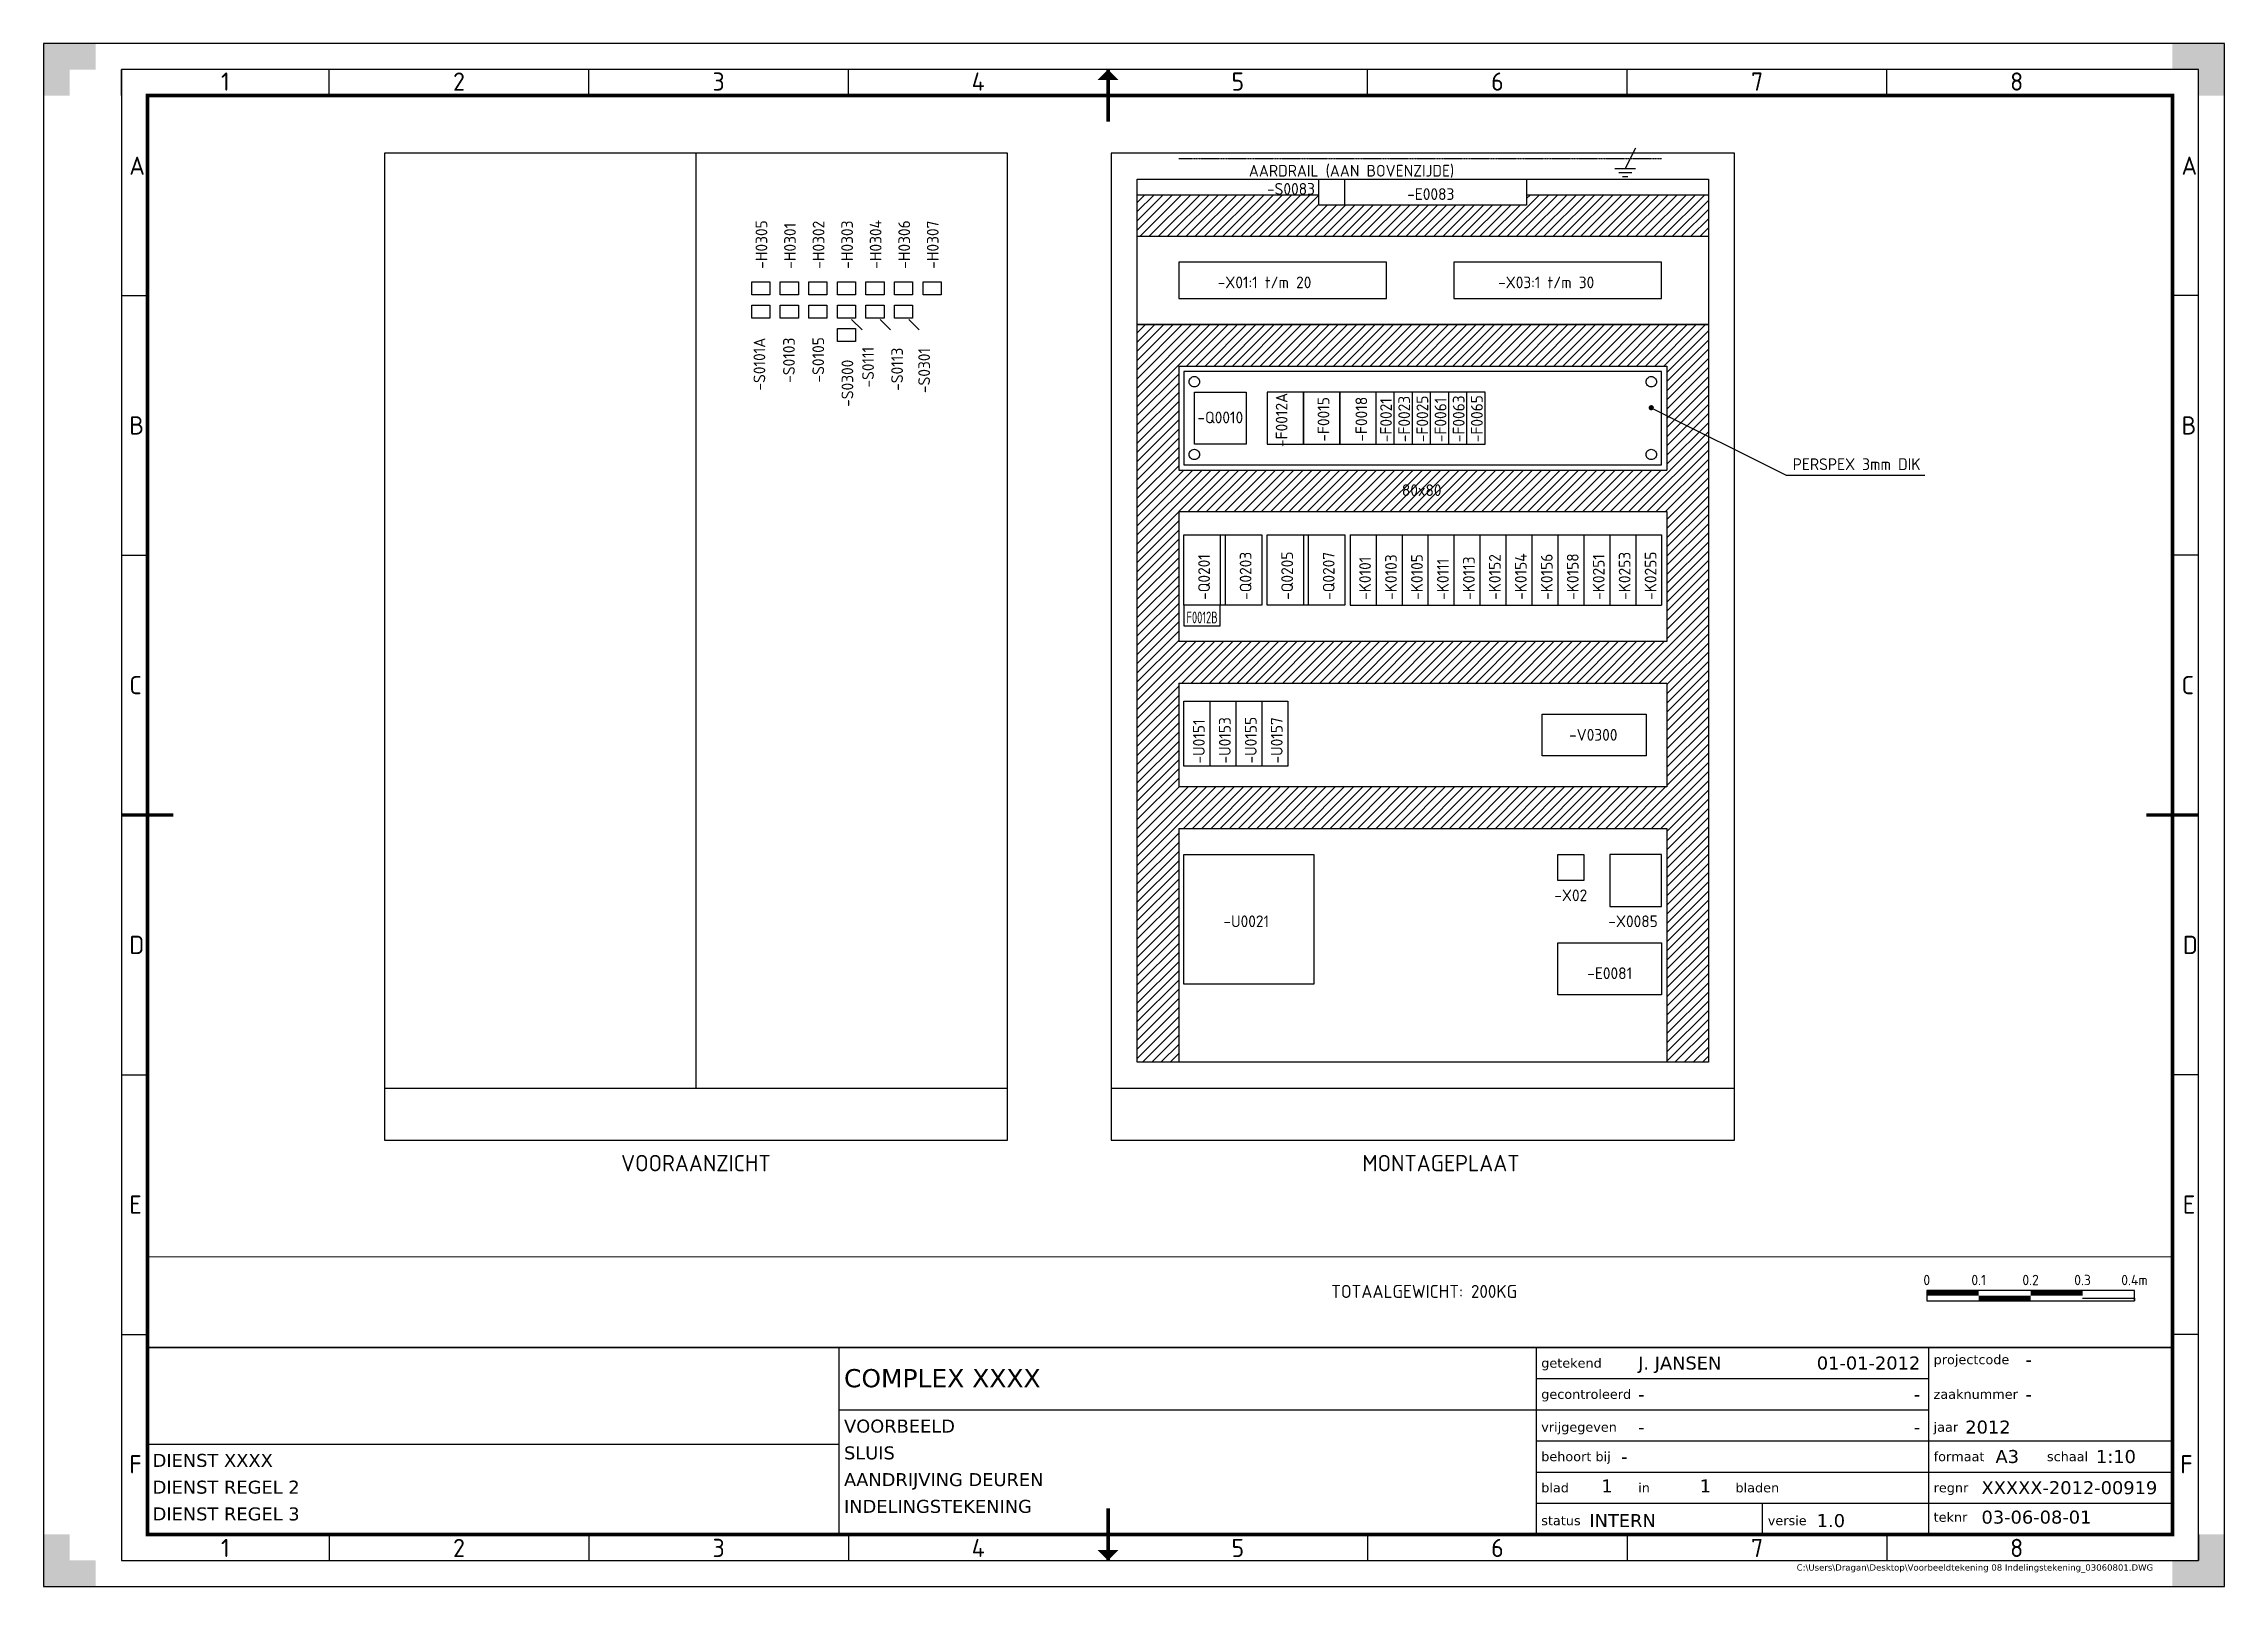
# Paper-space layout '03-06-08-01' of a CAD drawing. Header units: metres, sheet in millimetres. Extents: x 0 to 420, y 0 to 297.
# The model-space entities are those that its viewports show. They can reach past a viewport. Long polylines and large blocks are cut down to what shows.
import ezdxf
from ezdxf.enums import TextEntityAlignment as Align

# ---------------------------------------------------------------- set-up
doc = ezdxf.new("R2010")
doc.units = ezdxf.units.M
doc.linetypes.add('XX-CENTER', pattern=[8, 5, -1, 1, -1])
for name, color, linetype, lineweight in [('N-CO-KL-ET_COMPONENT-G', 10, 'Continuous', 25), ('N-CO-KL-ET_SCHEMA-G', 7, 'Continuous', 25), ('N-CO-KL-ET_SCHEMA-T18', 10, 'Continuous', 18), ('N-CO-KL-ET_SCHEMA-T25', 7, 'Continuous', 25), ('N-CO-KL-ET_SCHEMA-T35', 50, 'Continuous', 35), ('N-CO-KL-ET_SCHEMA_AARDRAIL-G', 90, 'XX-CENTER', 25), ('N-CO-KL-ET_SCHEMA_COMPONENT-G', 10, 'Continuous', 25), ('N-CO-KL-ET_SCHEMA_COMPONENT-S', 10, 'Continuous', 25), ('N-CO-KL-ET_SCHEMA_COMPONENT-T25', 7, 'Continuous', 25), ('N-CO-KL-ET_SCHEMA_GOOT-A', 7, 'Continuous', 25), ('N-CO-KL-ET_SCHEMA_GOOT-G', 7, 'Continuous', 25), ('N-CO-KL-ET_SCHEMA_KLEMMENSTROOK-G', 7, 'Continuous', 25), ('X-XX-AL-TEKENBLAD-S', 7, 'Continuous', 25), ('X-XX-AL-TEKENBLAD-T18', 7, 'Continuous', 18), ('X-XX-AL-TEKENBLAD-T25', 7, 'Continuous', 25), ('X-XX-AL-TEKENBLAD_KADER-G', 7, 'Continuous', 25), ('X-XX-AL-TEKENBLAD_KADER_AFSNIJMARKERING-G', 7, 'Continuous', 25), ('X-XX-AL-TEKENBLAD_KADER_CENTERMARKERING-G', 7, 'Continuous', 25), ('X-XX-AL-TEKENBLAD_KADER_ROOSTERVERDELING-G', 7, 'Continuous', 25), ('X-XX-AL-TEKENBLAD_KADER_ROOSTERVERDELING-T35', 7, 'Continuous', 35), ('X-XX-AL-TEKENBLAD_KADER_VOUWMERK-G', 7, 'Continuous', 18), ('X-XX-AL-TEKENBLAD_SCHAALBALK-S', 7, 'Continuous', 25), ('X-XX-AL-TEKENBLAD_TITELBLOK-G', 7, 'Continuous', 25), ('X-XX-AL-TEKENBLAD_VIEWPORT-G', 7, 'Continuous', 18)]:
    doc.layers.add(name, color=color, linetype=linetype, lineweight=lineweight)
doc.styles.add('NLCS-ISO', font='NLCS-ISO.ttf')
doc.styles.add('VERDANA', font='verdana.ttf')

# ---------------------------------------------------------------- blocks, each defined once
blk = doc.blocks.new('SAL-TEKENBLAD-A3-SO')
at = {"layer": 'X-XX-AL-TEKENBLAD_KADER_AFSNIJMARKERING-G'}
for points in [[(10, 297), (0, 297), (0, 287), (5, 287), (5, 292), (10, 292)], [(420, 287), (420, 297), (410, 297), (410, 292), (415, 292), (415, 287)], [(0, 10), (0, 0), (10, 0), (10, 5), (5, 5), (5, 10)], [(410, 0), (420, 0), (420, 10), (415, 10), (415, 5), (410, 5)]]:
    blk.add_hatch(color=256, dxfattribs=at).paths.add_polyline_path(points)
at = {"layer": 'X-XX-AL-TEKENBLAD_KADER_VOUWMERK-G'}
for points in [[(203, 290), (205, 292), (207, 290)], [(203, 7), (205, 5), (207, 7)]]:
    blk.add_hatch(color=256, dxfattribs=at).paths.add_polyline_path(points)
at = {"layer": 'X-XX-AL-TEKENBLAD_KADER-G'}
for p, q in [((420, 297), (0, 297)), ((0, 297), (0, 0)), ((420, 0), (420, 297)), ((0, 0), (420, 0))]:
    blk.add_line(p, q, dxfattribs=at)
at = {"layer": 'X-XX-AL-TEKENBLAD_KADER-G', "const_width": 0.7}
blk.add_lwpolyline([(20, 10), (410, 10), (410, 287), (20, 287)], close=True, dxfattribs=at)
at = {"layer": 'X-XX-AL-TEKENBLAD_KADER_CENTERMARKERING-G', "const_width": 0.7, "flags": 128}
for points in [[(205, 292), (205, 282)], [(15, 148.5), (25, 148.5)], [(415, 148.5), (405, 148.5)], [(205, 5), (205, 15)]]:
    blk.add_lwpolyline(points, dxfattribs=at)
at = {"layer": 'X-XX-AL-TEKENBLAD_KADER_ROOSTERVERDELING-G'}
for p, q in [((415, 292), (15, 292)), ((15, 287), (15, 292)), ((15, 292), (15, 5)), ((55, 287), (55, 292)), ((105, 287), (105, 292)), ((155, 287), (155, 292)), ((255, 287), (255, 292)), ((305, 287), (305, 292)), ((355, 287), (355, 292)), ((415, 287), (415, 292)), ((415, 5), (415, 292)), ((15, 248.5), (20, 248.5)), ((415, 248.5), (410, 248.5)), ((15, 198.5), (20, 198.5)), ((415, 198.5), (410, 198.5)), ((15, 98.5), (20, 98.5)), ((415, 98.5), (410, 98.5)), ((15, 48.5), (20, 48.5)), ((415, 48.5), (410, 48.5)), ((15, 10), (15, 5)), ((55, 10), (55, 5)), ((105, 10), (105, 5)), ((155, 10), (155, 5)), ((255, 10), (255, 5)), ((305, 10), (305, 5)), ((355, 10), (355, 5)), ((415, 10), (415, 5)), ((15, 5), (415, 5))]:
    blk.add_line(p, q, dxfattribs=at)
at = {"layer": 'X-XX-AL-TEKENBLAD_KADER_ROOSTERVERDELING-T35', "lineweight": 35, "style": 'NLCS-ISO'}
for s, p in [('1', (35, 286.9)), ('2', (80, 286.9)), ('3', (130, 286.9)), ('4', (180, 286.9)), ('5', (230, 286.9)), ('6', (280, 286.9)), ('7', (330, 286.9)), ('8', (380, 286.9)), ('1', (35, 4.6)), ('2', (80, 4.6)), ('3', (130, 4.6)), ('4', (180, 4.6)), ('5', (230, 4.6)), ('6', (280, 4.6)), ('7', (330, 4.6)), ('8', (380, 4.6))]:
    blk.add_text(s, height=3.5, dxfattribs=at).set_placement(p, align=Align.BOTTOM_CENTER)
for s, p in [('A', (16.5, 273.5)), ('A', (411.75, 273.5)), ('B', (16.5, 223.5)), ('B', (411.75, 223.5)), ('C', (16.5, 173.5)), ('C', (411.75, 173.5)), ('D', (16.5, 123.5)), ('D', (412, 123.5)), ('E', (16.5, 73.5)), ('E', (412, 73.5)), ('F', (16.5, 23.5)), ('F', (411.5, 23.5))]:
    blk.add_text(s, height=3.5, dxfattribs=at).set_placement(p, align=Align.MIDDLE_LEFT)
blk = doc.blocks.new('SAL-SCHAALBALK_M10')
at = {"const_width": 1}
for points in [[(0, 1.5), (10, 1.5)], [(10, 0.5), (20, 0.5)], [(20, 1.5), (30, 1.5)]]:
    blk.add_lwpolyline(points, dxfattribs=at)
blk.add_lwpolyline([(0, 0), (40, 0), (40, 2), (0, 2)], close=True)
blk.add_lwpolyline([(30, 0.5), (40, 0.5), (40, 0)])
at = {"style": 'NLCS-ISO'}
for s, p in [('0', (0, 3)), ('0.1', (10, 3)), ('0.2', (20, 3)), ('0.3', (30, 3)), ('0.4m', (40, 3))]:
    blk.add_text(s, height=2, dxfattribs=at).set_placement(p, align=Align.CENTER)
blk = doc.blocks.new('SAL-TITELBLOK_RWS_LANG')
at = {"layer": 'X-XX-AL-TEKENBLAD_TITELBLOK-G'}
for p, q in [((-256.85, 36), (-256.85, 0)), ((-122.57, 36), (-122.57, 0)), ((-47, 36), (-47, 0)), ((-122.57, 30), (-47, 30)), ((-256.85, 24), (-122.57, 24)), ((-122.57, 24), (-47, 24)), ((-390, 17.4), (-256.85, 17.4)), ((-122.57, 18), (0, 18)), ((-122.57, 12), (0, 12)), ((-122.57, 6), (0, 6)), ((-78.94, 0), (-78.94, 6))]:
    blk.add_line(p, q, dxfattribs=at)
at = {"layer": 'X-XX-AL-TEKENBLAD_TITELBLOK-G', "const_width": 0.3}
blk.add_lwpolyline([(0, 0), (0, 36), (-390, 36), (-390, 0)], close=True, dxfattribs=at)
at = {"layer": 'X-XX-AL-TEKENBLAD-T18', "style": 'VERDANA'}
for s, p in [('getekend', (-121.57, 33)), ('projectcode', (-46, 33.67)), ('gecontroleerd', (-121.57, 27)), ('zaaknummer', (-46, 27)), ('vrijgegeven', (-121.57, 20.67)), ('jaar', (-46, 20.67)), ('behoort bij', (-121.57, 15)), ('formaat', (-46, 15)), ('schaal', (-24.17, 15)), ('blad                 in                     bladen', (-121.57, 9)), ('regnr', (-46, 9)), ('teknr', (-46, 3.33)), ('status', (-121.57, 2.67)), ('versie', (-77.94, 2.67))]:
    blk.add_text(s, height=1.8, dxfattribs=at).set_placement(p, align=Align.MIDDLE_LEFT)
at = {"layer": 'X-XX-AL-TEKENBLAD-T25', "insert": (-3.71, -5.76), "char_height": 1.2, "attachment_point": 3, "style": 'VERDANA'}
blk.add_mtext('C:\\\\Users\\\\Dragan\\\\Desktop\\\\Voorbeeldtekening 08 Indelingstekening_03060801.DWG', dxfattribs=at)
at = {"layer": 'X-XX-AL-TEKENBLAD-T25', "style": 'VERDANA', "flags": 3}
for tag, p in [('NL_META_DOCUMENTSOORT', (-44, 43.39)), ('NL_META_EIGENAAR', (-44, 38.55))]:
    blk.add_attdef(tag, p, '', height=2.5, dxfattribs=at)
at = {"layer": 'X-XX-AL-TEKENBLAD-T25', "style": 'VERDANA'}
for tag, p in [('NL_META_OPSTELLER', (-102.91, 33)), ('NL_META_PROJECTCODE', (-28.34, 33.67)), ('NL_META_CONTROLER', (-102.91, 27)), ('NL_META_ZAAKNUMMER', (-28.32, 27)), ('NL_META_AUTORISATOR', (-102.91, 20.67)), ('NL_META_JAAR', (-39.9, 20.67)), ('NL_META_RELATIE', (-106.2, 15)), ('NL_META_FORMAAT', (-34.08, 15)), ('NL_META_SCHAAL', (-14.74, 15)), ('NL_META_DOCUMENTNR', (-36.78, 9)), ('NL_META_ID_NUMMER', (-36.78, 3.33)), ('NL_META_DOCUMENTSTATUS', (-112.3, 2.67)), ('NL_META_REVISIE', (-68.51, 2.67))]:
    blk.add_attdef(tag, text='', height=2.5, dxfattribs=at).set_placement(p, align=Align.MIDDLE_LEFT)
for tag, p in [('NL_META_TEKEN_DATUM', (-48.57, 33)), ('NL_META_CONTROLE_DATUM', (-48.57, 27)), ('NL_META_VRIJGAVE_DATUM', (-48.57, 20.67))]:
    blk.add_attdef(tag, text='', height=2.5, dxfattribs=at).set_placement(p, align=Align.MIDDLE_RIGHT)
for tag, p, height in [('NL_META_PROJECTOMSCHRIJVING', (-255.85, 28.33), 3.5), ('NL_META_TEKENINGOMSCHRIJVING_01', (-255.85, 19.6), 2.5), ('NL_META_TEKENINGOMSCHRIJVING_02', (-255.85, 14.45), 2.5), ('NL_META_DIENST1', (-389, 13), 2.5), ('NL_META_DIENST2', (-389, 7.85), 2.5), ('NL_META_TEKENINGOMSCHRIJVING_03', (-255.85, 9.3), 2.5), ('NL_META_DIENST3', (-389, 2.7), 2.5), ('NL_META_TEKENINGOMSCHRIJVING_04', (-255.85, 4.15), 2.5)]:
    blk.add_attdef(tag, p, '', height=height, dxfattribs=at)
for tag, p in [('NL_META_BLADNUMMER', (-108.91, 9.33)), ('NL_META_AANTAL_BLADEN', (-89.95, 9.33))]:
    blk.add_attdef(tag, text='', height=2.5, dxfattribs=at).set_placement(p, align=Align.MIDDLE_CENTER)
blk = doc.blocks.new('C0300_0H')
for p, q in [((2.03, -1.01), (-2.03, 1.01)), ((2.03, 0.99), (2.03, -3.01)), ((2.78, 0.24), (2.78, -2.26)), ((3.53, -0.51), (3.53, -1.51))]:
    blk.add_line(p, q)

msp = doc.modelspace()

# ---------------------------------------------------------------- hatches: boundary and pattern name
at = {"layer": 'N-CO-KL-ET_SCHEMA_GOOT-A'}
h = msp.add_hatch(dxfattribs=at)
h.set_pattern_fill('ANSI31,_O', color=256, scale=0.1)
h.set_pattern_definition([(45, (-0.062706, -0.33703), (-0.008838835, 0.008838835), [])])
h.paths.add_polyline_path([(3.1073, 1.933), (3.1073, 2.013), (2.7573, 2.013), (2.7573, 1.993), (2.3573, 1.993), (2.3573, 2.013), (2.0073, 2.013), (2.0073, 1.933)])
h.paths.add_polyline_path([(2.2517, 2.0073), (2.3732, 2.0073), (2.3732, 2.0411), (2.2517, 2.0411)], flags=9)
h = msp.add_hatch(dxfattribs=at)
h.set_pattern_fill('ANSI31', color=256, scale=0.1, style=0)
h.set_pattern_definition([(45, (-0.062706, -0.21703), (-0.008838835, 0.008838835), [])])
h.paths.add_polyline_path([(2.0873, 1.683), (3.0273, 1.683), (3.0273, 1.588), (3.1073, 1.548), (3.1073, 1.763), (2.0073, 1.763), (2.0073, 0.343), (2.0873, 0.343), (2.0873, 0.793), (3.0273, 0.793), (3.0273, 0.343), (3.1073, 0.343), (3.1073, 1.548), (3.0273, 1.588), (3.0273, 1.483), (2.0873, 1.483)])
h.paths.add_polyline_path([(2.0873, 1.403), (3.0273, 1.403), (3.0273, 1.153), (2.0873, 1.153)], flags=16)
h.paths.add_polyline_path([(2.0873, 1.073), (2.0873, 0.873), (3.0273, 0.873), (3.0273, 1.073)], flags=16)

# ---------------------------------------------------------------- linework, layer by layer
at = {"layer": 'N-CO-KL-ET_COMPONENT-G'}
for p, q in [((1.7573, 2.093), (0.5573, 2.093)), ((0.5573, 2.093), (0.5573, 0.193)), ((1.1573, 2.093), (1.1573, 0.293)), ((1.7573, 0.193), (1.7573, 2.093)), ((0.5573, 0.293), (1.7573, 0.293)), ((0.5573, 0.193), (1.7573, 0.193))]:
    msp.add_line(p, q, dxfattribs=at)
at = {"layer": 'N-CO-KL-ET_SCHEMA-G'}
for p, q in [((2.9973, 1.603), (3.2573, 1.473)), ((3.2573, 1.473), (3.5243, 1.473))]:
    msp.add_line(p, q, dxfattribs=at)
msp.add_lwpolyline([(2.9948, 1.603, 0.005, 0.005, 1), (2.9998, 1.603, 0.005, 0.005, 1)], format="xyseb", close=True, dxfattribs=at)
at = {"layer": 'N-CO-KL-ET_SCHEMA_AARDRAIL-G'}
msp.add_line((2.0873, 2.083), (3.0173, 2.083), dxfattribs=at)
at = {"layer": 'N-CO-KL-ET_SCHEMA_COMPONENT-G'}
for p, q in [((3.1573, 2.093), (1.9573, 2.093)), ((1.9573, 2.093), (1.9573, 0.193)), ((3.1573, 0.193), (3.1573, 2.093)), ((2.0073, 2.043), (3.1073, 2.043)), ((2.0073, 1.763), (2.0073, 2.043)), ((2.3573, 1.993), (2.3573, 2.043)), ((2.4073, 1.993), (2.4073, 2.043)), ((2.7573, 2.043), (2.7573, 1.993)), ((3.1073, 2.043), (3.1073, 1.763)), ((2.7573, 1.993), (2.3573, 1.993)), ((2.4873, 1.883), (2.0873, 1.883)), ((2.0873, 1.883), (2.0873, 1.813)), ((2.4873, 1.813), (2.4873, 1.883)), ((2.6173, 1.883), (2.6173, 1.813)), ((3.0173, 1.883), (2.6173, 1.883)), ((3.0173, 1.813), (3.0173, 1.883)), ((1.2648, 1.8205), (1.2648, 1.8455)), ((1.2648, 1.8455), (1.2998, 1.8455)), ((1.2998, 1.8205), (1.2648, 1.8205)), ((1.2998, 1.8455), (1.2998, 1.8205)), ((1.3198, 1.8455), (1.3548, 1.8455)), ((1.3198, 1.8205), (1.3198, 1.8455)), ((1.3548, 1.8205), (1.3198, 1.8205)), ((1.3548, 1.8455), (1.3548, 1.8205)), ((1.3748, 1.8205), (1.3748, 1.8455)), ((1.3748, 1.8455), (1.4098, 1.8455)), ((1.4098, 1.8205), (1.3748, 1.8205)), ((1.4098, 1.8455), (1.4098, 1.8205)), ((1.4298, 1.8205), (1.4298, 1.8455)), ((1.4298, 1.8455), (1.4648, 1.8455)), ((1.4648, 1.8205), (1.4298, 1.8205)), ((1.4648, 1.8455), (1.4648, 1.8205)), ((1.4848, 1.8455), (1.5198, 1.8455)), ((1.4848, 1.8205), (1.4848, 1.8455)), ((1.5198, 1.8205), (1.4848, 1.8205)), ((1.5198, 1.8455), (1.5198, 1.8205)), ((1.5398, 1.8455), (1.5748, 1.8455)), ((1.5398, 1.8205), (1.5398, 1.8455)), ((1.5748, 1.8205), (1.5398, 1.8205)), ((1.5748, 1.8455), (1.5748, 1.8205)), ((1.5948, 1.8455), (1.6298, 1.8455)), ((1.5948, 1.8205), (1.5948, 1.8455)), ((1.6298, 1.8205), (1.5948, 1.8205)), ((1.6298, 1.8455), (1.6298, 1.8205)), ((2.0873, 1.813), (2.4873, 1.813)), ((2.6173, 1.813), (3.0173, 1.813)), ((1.2648, 1.8005), (1.2998, 1.8005)), ((1.2648, 1.7755), (1.2648, 1.8005)), ((1.2998, 1.7755), (1.2648, 1.7755)), ((1.2998, 1.8005), (1.2998, 1.7755)), ((1.3198, 1.7755), (1.3198, 1.8005)), ((1.3198, 1.8005), (1.3548, 1.8005)), ((1.3548, 1.7755), (1.3198, 1.7755)), ((1.3548, 1.8005), (1.3548, 1.7755)), ((1.3748, 1.8005), (1.4098, 1.8005)), ((1.3748, 1.7755), (1.3748, 1.8005)), ((1.4098, 1.7755), (1.3748, 1.7755)), ((1.4098, 1.8005), (1.4098, 1.7755)), ((1.4298, 1.8005), (1.4648, 1.8005)), ((1.4298, 1.7755), (1.4298, 1.8005)), ((1.4648, 1.7755), (1.4298, 1.7755)), ((1.4573, 1.773), (1.4773, 1.753)), ((1.4648, 1.8005), (1.4648, 1.7755)), ((1.4848, 1.7755), (1.4848, 1.8005)), ((1.4848, 1.8005), (1.5198, 1.8005)), ((1.5198, 1.7755), (1.4848, 1.7755)), ((1.5123, 1.773), (1.5323, 1.753)), ((1.5198, 1.8005), (1.5198, 1.7755)), ((1.5398, 1.8005), (1.5748, 1.8005)), ((1.5398, 1.7755), (1.5398, 1.8005)), ((1.5748, 1.7755), (1.5398, 1.7755)), ((1.5673, 1.773), (1.5873, 1.753)), ((1.5748, 1.8005), (1.5748, 1.7755)), ((1.4298, 1.7305), (1.4298, 1.7555)), ((1.4298, 1.7555), (1.4648, 1.7555)), ((1.4648, 1.7305), (1.4298, 1.7305)), ((1.4648, 1.7555), (1.4648, 1.7305)), ((2.0973, 1.673), (2.0973, 1.493)), ((3.0173, 1.673), (2.0973, 1.673)), ((3.0173, 1.493), (3.0173, 1.673)), ((2.0973, 1.493), (3.0173, 1.493)), ((2.7873, 0.933), (2.7873, 1.013)), ((2.7873, 1.013), (2.9873, 1.013)), ((2.9873, 1.013), (2.9873, 0.933)), ((2.9873, 0.933), (2.7873, 0.933)), ((2.0973, 0.743), (2.3473, 0.743)), ((2.0973, 0.493), (2.0973, 0.743)), ((2.3473, 0.743), (2.3473, 0.493)), ((2.8173, 0.743), (2.8673, 0.743)), ((2.8173, 0.693), (2.8173, 0.743)), ((2.8673, 0.743), (2.8673, 0.693)), ((3.0173, 0.743), (2.9173, 0.743)), ((2.9173, 0.743), (2.9173, 0.643)), ((3.0173, 0.643), (3.0173, 0.743)), ((2.8673, 0.693), (2.8173, 0.693)), ((2.9173, 0.643), (3.0173, 0.643)), ((2.8173, 0.473), (2.8173, 0.573)), ((2.8173, 0.573), (3.0173, 0.573)), ((3.0173, 0.573), (3.0173, 0.473)), ((2.3473, 0.493), (2.0973, 0.493)), ((3.0173, 0.473), (2.8173, 0.473)), ((3.0273, 0.343), (2.0873, 0.343)), ((1.9573, 0.293), (3.1573, 0.293)), ((1.9573, 0.193), (3.1573, 0.193))]:
    msp.add_line(p, q, dxfattribs=at)
for centre in [(2.1173, 1.653), (2.9973, 1.653), (2.1173, 1.513), (2.9973, 1.513)]:
    msp.add_circle(centre, 0.01, dxfattribs=at)
at = {"layer": 'N-CO-KL-ET_SCHEMA_GOOT-G'}
for p, q in [((2.0073, 2.013), (2.3573, 2.013)), ((2.7573, 2.013), (3.1073, 2.013)), ((2.0073, 1.933), (3.1073, 1.933)), ((2.0073, 0.343), (2.0073, 1.763)), ((2.0073, 1.763), (3.1073, 1.763)), ((3.1073, 1.763), (2.0073, 1.763)), ((3.1073, 1.763), (3.1073, 0.343)), ((2.0873, 1.683), (3.0273, 1.683)), ((2.0873, 1.683), (2.0873, 1.483)), ((3.0273, 1.683), (3.0273, 1.483)), ((2.0873, 1.483), (3.0273, 1.483)), ((2.0873, 1.403), (3.0273, 1.403)), ((2.0873, 1.403), (2.0873, 1.153)), ((3.0273, 1.403), (3.0273, 1.153)), ((3.0273, 1.153), (2.0873, 1.153)), ((2.0873, 1.073), (3.0273, 1.073)), ((2.0873, 1.073), (2.0873, 0.873)), ((3.0273, 1.073), (3.0273, 0.873)), ((3.0273, 0.873), (2.0873, 0.873)), ((2.0873, 0.793), (3.0273, 0.793)), ((2.0873, 0.793), (2.0873, 0.343)), ((3.0273, 0.793), (3.0273, 0.343)), ((2.0873, 0.343), (2.0073, 0.343)), ((3.1073, 0.343), (3.0273, 0.343))]:
    msp.add_line(p, q, dxfattribs=at)
at = {"layer": 'N-CO-KL-ET_SCHEMA_KLEMMENSTROOK-G'}
for p, q in [((2.1173, 1.633), (2.2173, 1.633)), ((2.1173, 1.533), (2.1173, 1.633)), ((2.2173, 1.633), (2.2173, 1.533)), ((2.2573, 1.633), (2.2573, 1.533)), ((2.3273, 1.633), (2.2573, 1.633)), ((2.3273, 1.533), (2.3273, 1.633)), ((2.3973, 1.633), (2.3273, 1.633)), ((2.3273, 1.633), (2.3273, 1.533)), ((2.3973, 1.533), (2.3973, 1.633)), ((2.6773, 1.633), (2.3973, 1.633)), ((2.3973, 1.633), (2.3973, 1.533)), ((2.4673, 1.533), (2.4673, 1.633)), ((2.5023, 1.533), (2.5023, 1.633)), ((2.5373, 1.533), (2.5373, 1.633)), ((2.5723, 1.533), (2.5723, 1.633)), ((2.6073, 1.533), (2.6073, 1.633)), ((2.6423, 1.533), (2.6423, 1.633)), ((2.6773, 1.533), (2.6773, 1.633)), ((2.2173, 1.533), (2.1173, 1.533)), ((2.2573, 1.533), (2.3273, 1.533)), ((2.3273, 1.533), (2.3973, 1.533)), ((2.3973, 1.533), (2.6773, 1.533)), ((2.0973, 1.358), (2.2473, 1.358)), ((2.0973, 1.223), (2.0973, 1.358)), ((2.1673, 1.358), (2.1673, 1.223)), ((2.1773, 1.223), (2.1773, 1.358)), ((2.2473, 1.358), (2.2473, 1.223)), ((2.2573, 1.223), (2.2573, 1.358)), ((2.2573, 1.358), (2.4073, 1.358)), ((2.3273, 1.358), (2.3273, 1.223)), ((2.3373, 1.223), (2.3373, 1.358)), ((2.4073, 1.358), (2.4073, 1.223)), ((2.4173, 1.358), (3.0173, 1.358)), ((2.4173, 1.358), (2.4173, 1.223)), ((2.4673, 1.358), (2.4673, 1.223)), ((2.5173, 1.358), (2.5173, 1.223)), ((2.5673, 1.358), (2.5673, 1.223)), ((2.6173, 1.358), (2.6173, 1.223)), ((2.6673, 1.358), (2.6673, 1.223)), ((2.7173, 1.358), (2.7173, 1.223)), ((2.7673, 1.358), (2.7673, 1.223)), ((2.8173, 1.358), (2.8173, 1.223)), ((2.8673, 1.358), (2.8673, 1.223)), ((2.9173, 1.358), (2.9173, 1.223)), ((2.9673, 1.358), (2.9673, 1.223)), ((3.0173, 1.358), (3.0173, 1.223)), ((2.2473, 1.223), (2.0973, 1.223)), ((2.0973, 1.223), (2.0973, 1.183)), ((2.1673, 1.183), (2.1673, 1.223)), ((2.4073, 1.223), (2.2573, 1.223)), ((2.4173, 1.223), (3.0173, 1.223)), ((2.0973, 1.183), (2.1673, 1.183)), ((2.0973, 1.038), (2.2973, 1.038)), ((2.0973, 0.913), (2.0973, 1.038)), ((2.1473, 1.038), (2.1473, 0.913)), ((2.1973, 1.038), (2.1973, 0.913)), ((2.2473, 1.038), (2.2473, 0.913)), ((2.2973, 1.038), (2.2973, 0.913)), ((2.2973, 0.913), (2.0973, 0.913))]:
    msp.add_line(p, q, dxfattribs=at)

# ---------------------------------------------------------------- block references
at = {"layer": 'N-CO-KL-ET_SCHEMA_COMPONENT-S', "xscale": 0.01, "yscale": 0.01, "zscale": 0.01, "rotation": 270}
msp.add_blockref('C0300_0H', (2.9573, 2.083), dxfattribs=at)

# ---------------------------------------------------------------- texts
at = {"layer": 'N-CO-KL-ET_SCHEMA-T18', "style": 'NLCS-ISO'}
for s, p in [('-F0012A', (2.2967, 1.5274)), ('-F0015', (2.3773, 1.5377)), ('-F0018', (2.4502, 1.5377)), ('-F0021', (2.4977, 1.5366)), ('-F0023', (2.5327, 1.5366)), ('-F0025', (2.5677, 1.5366)), ('-F0061', (2.6027, 1.5366)), ('-F0063', (2.6377, 1.5366)), ('-F0065', (2.6727, 1.5366)), ('-Q0201', (2.1473, 1.233)), ('-Q0203', (2.2273, 1.233)), ('-Q0205', (2.3073, 1.233)), ('-Q0207', (2.3873, 1.233)), ('-K0101', (2.4573, 1.233)), ('-K0103', (2.5073, 1.233)), ('-K0105', (2.5573, 1.233)), ('-K0111', (2.6073, 1.233)), ('-K0113', (2.6573, 1.233)), ('-K0152', (2.7073, 1.233)), ('-K0154', (2.7573, 1.233)), ('-K0156', (2.8073, 1.233)), ('-K0158', (2.8573, 1.233)), ('-K0251', (2.9073, 1.233)), ('-K0253', (2.9573, 1.233)), ('-K0255', (3.0073, 1.233)), ('-U0151', (2.1373, 0.918)), ('-U0153', (2.1873, 0.918)), ('-U0155', (2.2373, 0.918)), ('-U0157', (2.2873, 0.918))]:
    msp.add_text(s, height=0.0225, rotation=90, dxfattribs=at).set_placement(p)
msp.add_text('-Q0010', height=0.0225, dxfattribs=at).set_placement((2.1673, 1.573), align=Align.CENTER)
at = {"layer": 'N-CO-KL-ET_SCHEMA-T18', "style": 'NLCS-ISO', "width": 0.650407}
msp.add_text('F0012B', height=0.0225, dxfattribs=at).set_placement((2.1023, 1.188), (2.1623, 1.188), align=Align.FIT)
at = {"layer": 'N-CO-KL-ET_SCHEMA-T25', "style": 'NLCS-ISO'}
for s, p in [('AARDRAIL (AAN BOVENZIJDE)', (2.2223, 2.048)), ('PERSPEX 3mm DIK', (3.2697, 1.483)), ('80x80', (2.517, 1.433))]:
    msp.add_text(s, height=0.0225, dxfattribs=at).set_placement(p)
at = {"layer": 'N-CO-KL-ET_SCHEMA-T35', "style": 'NLCS-ISO'}
for s, p in [('VOORAANZICHT', (1.1573, 0.133)), ('MONTAGEPLAAT', (2.5923, 0.133))]:
    msp.add_text(s, height=0.0315, dxfattribs=at).set_placement(p, align=Align.CENTER)
at = {"layer": 'N-CO-KL-ET_SCHEMA_COMPONENT-T25', "style": 'NLCS-ISO'}
for s, p in [('-S0083 ', (2.2573, 2.013)), ('-E0083', (2.5273, 2.003)), ('-X01:1 t/m 20', (2.1623, 1.833)), ('-X03:1 t/m 30', (2.7023, 1.833))]:
    msp.add_text(s, height=0.0225, dxfattribs=at).set_placement(p)
for s, p in [('-H0305', (1.2948, 1.8705)), ('-H0301', (1.3498, 1.8705)), ('-H0302', (1.4048, 1.8705)), ('-H0303', (1.4598, 1.8705)), ('-H0304', (1.5148, 1.8705)), ('-H0306', (1.5698, 1.8705)), ('-H0307', (1.6248, 1.8705)), ('-S0101A', (1.2909, 1.636)), ('-S0103', (1.3478, 1.651)), ('-S0105', (1.4042, 1.6515)), ('-S0300', (1.4604, 1.6047)), ('-S0111', (1.5001, 1.6418)), ('-S0113', (1.5561, 1.6356)), ('-S0301', (1.6082, 1.6312))]:
    msp.add_text(s, height=0.0225, rotation=90, dxfattribs=at).set_placement(p)
for s, p in [('-V0300', (2.8856, 0.962)), ('-X02', (2.8423, 0.653)), ('-U0021', (2.2173, 0.603)), ('-X0085', (2.9623, 0.603)), ('-E0081', (2.9173, 0.503))]:
    msp.add_text(s, height=0.0225, dxfattribs=at).set_placement(p, align=Align.CENTER)

psp = doc.layouts.new('03-06-08-01')

# ---------------------------------------------------------------- linework, layer by layer
at = {"layer": 'X-XX-AL-TEKENBLAD_VIEWPORT-G'}
psp.add_lwpolyline([(20, 67.62), (20, 287), (410, 287), (410, 63.45), (20, 63.45)], close=True, dxfattribs=at)

# ---------------------------------------------------------------- block references
at = {"layer": 'N-CO-KL-ET_SCHEMA_COMPONENT-G'}
psp.add_blockref('SAL-TITELBLOK_RWS_LANG', (410, 10), dxfattribs=at).add_auto_attribs({'NL_META_DOCUMENTNR': 'XXXXX-2012-00919', 'NL_META_ID_NUMMER': '03-06-08-01', 'NL_META_PROJECTOMSCHRIJVING': 'COMPLEX XXXX', 'NL_META_TEKENINGOMSCHRIJVING_01': 'VOORBEELD', 'NL_META_TEKENINGOMSCHRIJVING_02': 'SLUIS', 'NL_META_TEKENINGOMSCHRIJVING_03': 'AANDRIJVING DEUREN', 'NL_META_TEKENINGOMSCHRIJVING_04': 'INDELINGSTEKENING', 'NL_META_DIENST1': 'DIENST XXXX', 'NL_META_DIENST2': 'DIENST REGEL 2', 'NL_META_DIENST3': 'DIENST REGEL 3', 'NL_META_PROJECTCODE': '-', 'NL_META_ZAAKNUMMER': '-', 'NL_META_JAAR': '2012', 'NL_META_RELATIE': '-', 'NL_META_DOCUMENTSTATUS': 'INTERN', 'NL_META_REVISIE': '1.0', 'NL_META_BLADNUMMER': '1', 'NL_META_AANTAL_BLADEN': '1', 'NL_META_FORMAAT': 'A3', 'NL_META_SCHAAL': '1:10', 'NL_META_OPSTELLER': 'J. JANSEN', 'NL_META_TEKEN_DATUM': '01-01-2012', 'NL_META_CONTROLER': '-', 'NL_META_CONTROLE_DATUM': '-', 'NL_META_AUTORISATOR': '-', 'NL_META_VRIJGAVE_DATUM': '-'})
at = {"layer": 'X-XX-AL-TEKENBLAD-S'}
psp.add_blockref('SAL-TEKENBLAD-A3-SO', (0, 0), dxfattribs=at)
at = {"layer": 'X-XX-AL-TEKENBLAD_SCHAALBALK-S'}
psp.add_blockref('SAL-SCHAALBALK_M10', (362.68, 54.98), dxfattribs=at)

# ---------------------------------------------------------------- texts
at = {"layer": 'N-CO-KL-ET_SCHEMA-T25', "style": 'NLCS-ISO'}
psp.add_text('TOTAALGEWICHT: 200KG', height=2.5, dxfattribs=at).set_placement((247.97, 55.53))

# ---------------------------------------------------------------- viewports
at = {"layer": 'X-XX-AL-TEKENBLAD_VIEWPORT-G'}
vp = psp.add_viewport(center=(215, 175.23), size=(390, 223.5491), view_center_point=(2.0511, 1.0862), view_height=2.235491, dxfattribs=at)
vp.dxf.flags = 0x10000  # cut along an outline
vp.dxf.clipping_boundary_handle = psp.add_lwpolyline([(20, 67.62), (20, 287), (410, 287), (410, 63.45), (20, 63.45)], format="xyb", close=True, dxfattribs={"invisible": 1}).dxf.handle

doc.saveas('drawing.dxf')
